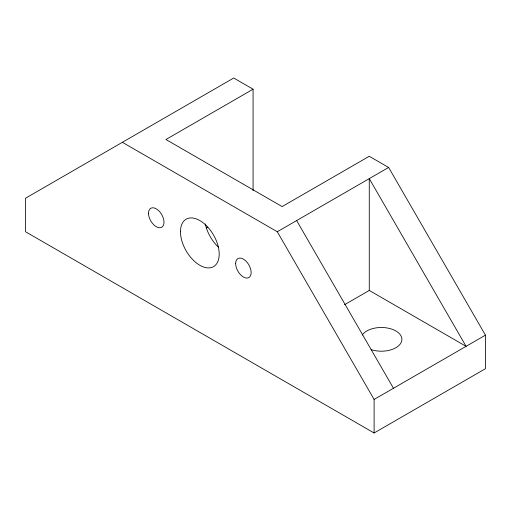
<?xml version="1.0" encoding="UTF-8"?>
<svg xmlns="http://www.w3.org/2000/svg" width="511" height="511" viewBox="0 0 511 511"><rect width="100%" height="100%" fill="white"/><g stroke="black" fill="none" stroke-linecap="round" stroke-linejoin="round"><path stroke-width="0.77" d="M253.079 89.201L165.941 139.509L282.123 206.585L369.268 156.277L388.628 167.455L485.45 335.159L485.45 368.699L374.103 432.983L25.55 231.745L25.55 198.204L233.712 78.017L253.079 89.201L253.079 190.692M206.425 227.938L207.792 227.146M122.372 142.301L277.288 231.745L388.628 167.455M344.606 304.677L369.268 290.44L466.083 346.337L369.268 178.639L369.268 290.44M374.103 432.983L374.103 399.442L485.45 335.159M296.648 220.56L393.47 388.258M277.288 231.745L374.103 399.442M362.19 335.101A20.536 11.855 0 0 1 389.721 328.516A20.536 11.855 0 0 1 399.666 344.733A20.536 11.855 0 0 1 371.101 349.62M218.484 247.164A27.383 15.809 60 0 1 205.326 223.933M148.516 213.298A10.955 6.324 60 0 0 160.128 227.753A10.955 6.324 60 0 0 160.128 212.257A10.955 6.324 60 0 0 148.516 213.298M235.654 263.606A10.955 6.324 60 0 0 247.273 278.061A10.955 6.324 60 0 0 247.273 262.565A10.955 6.324 60 0 0 235.654 263.606M180.466 231.745A27.383 15.809 60 0 0 209.51 267.879A27.383 15.809 60 0 0 209.51 229.145A27.383 15.809 60 0 0 180.466 231.745"/></g></svg>
